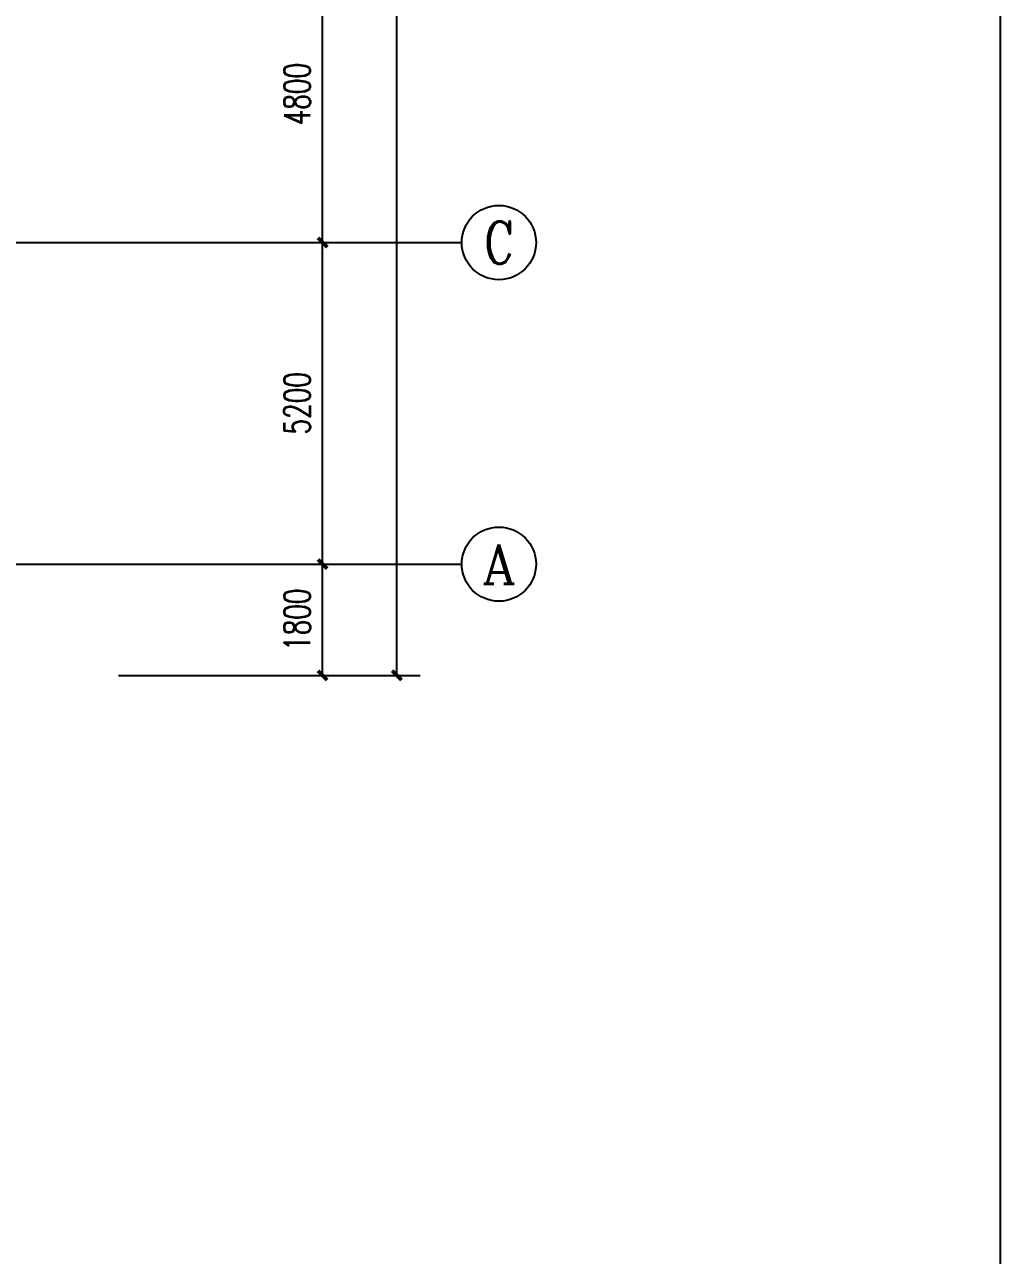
# Model space of a CAD drawing. Extents: x 0 to 2838408, y -923048 to 203859.
# Drawn here: x 2452850 to 2468623, y -697721 to -677817 of the extents above; entities that cross this region are included whole.
import ezdxf
from ezdxf.enums import TextEntityAlignment as Align

# ---------------------------------------------------------------- set-up
doc = ezdxf.new("R2010")
doc.units = 0
doc.header["$LTSCALE"] = 1000
for name, color, linetype in [('AXIS', 3, 'Continuous'), ('AXIS_TEXT', 7, 'Continuous'), ('DOTE', 8, 'Continuous'), ('XREF', 8, 'Continuous')]:
    doc.layers.add(name, color=color, linetype=linetype)
doc.styles.add('_TCH_AXIS', font='COMPLEX', dxfattribs={"bigfont": 'GBCBIG'})
doc.styles.add('A_DIM_T3', font='SIMPLEX', dxfattribs={"width": 0.7, "bigfont": 'HZ'})
doc.styles.add('COMPLEX', font='COMPLEX')
doc.dimstyles.new('_TCH_ARCH&&150', dxfattribs={"dimtxt": 420, "dimasz": 150, "dimexe": 375, "dimexo": 450, "dimgap": 202.5, "dimtad": 1, "dimdec": 0, "dimzin": 0, "dimdsep": 46, "dimtxsty": 'A_DIM_T3', "dimblk": 'ARCHTICK', "dimcen": 0.09, "dimclrt": 7, "dimazin": 2, "dimtfac": 1, "dimtdec": 0, "dimtix": 1, "dimtmove": 2, "dimatfit": 3, "dimfxl": 150, "dimtolj": 1, "dimtzin": 0, "dimarcsym": 0})

# ---------------------------------------------------------------- blocks, each defined once
blk = doc.blocks.new('_ArchTick')
at = {"color": 0, "linetype": 'ByBlock', "const_width": 0.4}
blk.add_lwpolyline([(-0.5, -0.5), (0.5, 0.5)], dxfattribs=at)
blk = doc.blocks.new('*D588')
at = {"layer": 'AXIS', "color": 0, "lineweight": -2, "transparency": 16777216}
for p, q in [((2454367, -608741), (2459242, -608741)), ((2458867, -688341), (2458867, -608741)), ((2454367, -688341), (2459242, -688341))]:
    blk.add_line(p, q, dxfattribs=at)
at = {"layer": 'Defpoints', "color": 0, "transparency": 16777216}
for p in [(2453917, -608741), (2458867, -608741), (2453917, -688341)]:
    blk.add_point(p, dxfattribs=at)
at = {"layer": 'AXIS', "color": 0, "lineweight": -2, "transparency": 16777216, "xscale": 150, "yscale": 150, "zscale": 150}
for p, rotation in [((2458867, -608741), 90), ((2458867, -688341), 270)]:
    blk.add_blockref('_ArchTick', p, dxfattribs=dict(at, rotation=rotation))
at = {"layer": 'AXIS', "color": 7, "transparency": 16777216, "insert": (2458454, -648541), "char_height": 420, "attachment_point": 5, "rotation": 90, "style": 'A_DIM_T3'}
blk.add_mtext('\\A1;79600', dxfattribs=at)
blk = doc.blocks.new('*D589')
at = {"layer": 'AXIS', "color": 0, "lineweight": -2, "transparency": 16777216}
for p, q in [((2454367, -686541), (2458042, -686541)), ((2457667, -688341), (2457667, -686541)), ((2454367, -688341), (2458042, -688341))]:
    blk.add_line(p, q, dxfattribs=at)
at = {"layer": 'Defpoints', "color": 0, "transparency": 16777216}
for p in [(2453917, -686541), (2457667, -686541), (2453917, -688341)]:
    blk.add_point(p, dxfattribs=at)
at = {"layer": 'AXIS', "color": 0, "lineweight": -2, "transparency": 16777216, "xscale": 150, "yscale": 150, "zscale": 150}
for p, rotation in [((2457667, -686541), 90), ((2457667, -688341), 270)]:
    blk.add_blockref('_ArchTick', p, dxfattribs=dict(at, rotation=rotation))
at = {"layer": 'AXIS', "color": 7, "transparency": 16777216, "insert": (2457254, -687441), "char_height": 420, "attachment_point": 5, "rotation": 90, "style": 'A_DIM_T3'}
blk.add_mtext('\\A1;1800', dxfattribs=at)
blk = doc.blocks.new('*D590')
at = {"layer": 'AXIS', "color": 0, "lineweight": -2, "transparency": 16777216}
for p, q in [((2454367, -681341), (2458042, -681341)), ((2457667, -686541), (2457667, -681341)), ((2454367, -686541), (2458042, -686541))]:
    blk.add_line(p, q, dxfattribs=at)
at = {"layer": 'Defpoints', "color": 0, "transparency": 16777216}
for p in [(2453917, -681341), (2457667, -681341), (2453917, -686541)]:
    blk.add_point(p, dxfattribs=at)
at = {"layer": 'AXIS', "color": 0, "lineweight": -2, "transparency": 16777216, "xscale": 150, "yscale": 150, "zscale": 150}
for p, rotation in [((2457667, -681341), 90), ((2457667, -686541), 270)]:
    blk.add_blockref('_ArchTick', p, dxfattribs=dict(at, rotation=rotation))
at = {"layer": 'AXIS', "color": 7, "transparency": 16777216, "insert": (2457254, -683941), "char_height": 420, "attachment_point": 5, "rotation": 90, "style": 'A_DIM_T3'}
blk.add_mtext('\\A1;5200', dxfattribs=at)
blk = doc.blocks.new('*D591')
at = {"layer": 'AXIS', "color": 0, "lineweight": -2, "transparency": 16777216}
for p, q in [((2454367, -676541), (2458042, -676541)), ((2457667, -681341), (2457667, -676541)), ((2454367, -681341), (2458042, -681341))]:
    blk.add_line(p, q, dxfattribs=at)
at = {"layer": 'Defpoints', "color": 0, "transparency": 16777216}
for p in [(2453917, -676541), (2457667, -676541), (2453917, -681341)]:
    blk.add_point(p, dxfattribs=at)
at = {"layer": 'AXIS', "color": 0, "lineweight": -2, "transparency": 16777216, "xscale": 150, "yscale": 150, "zscale": 150}
for p, rotation in [((2457667, -676541), 90), ((2457667, -681341), 270)]:
    blk.add_blockref('_ArchTick', p, dxfattribs=dict(at, rotation=rotation))
at = {"layer": 'AXIS', "color": 7, "transparency": 16777216, "insert": (2457254, -678941), "char_height": 420, "attachment_point": 5, "rotation": 90, "style": 'A_DIM_T3'}
blk.add_mtext('\\A1;4800', dxfattribs=at)
blk = doc.blocks.new('*D652')
at = {"layer": 'AXIS', "color": 0, "lineweight": -2, "transparency": 16777216}
for p, q in [((2454367, -608741), (2459242, -608741)), ((2458867, -688341), (2458867, -608741)), ((2454367, -688341), (2459242, -688341))]:
    blk.add_line(p, q, dxfattribs=at)
at = {"layer": 'Defpoints', "color": 0, "transparency": 16777216}
for p in [(2453917, -608741), (2458867, -608741), (2453917, -688341)]:
    blk.add_point(p, dxfattribs=at)
at = {"layer": 'AXIS', "color": 0, "lineweight": -2, "transparency": 16777216, "xscale": 150, "yscale": 150, "zscale": 150}
for p, rotation in [((2458867, -608741), 90), ((2458867, -688341), 270)]:
    blk.add_blockref('_ArchTick', p, dxfattribs=dict(at, rotation=rotation))
at = {"layer": 'AXIS', "color": 7, "transparency": 16777216, "insert": (2458454, -648541), "char_height": 420, "attachment_point": 5, "rotation": 90, "style": 'A_DIM_T3'}
blk.add_mtext('\\A1;79600', dxfattribs=at)
blk = doc.blocks.new('*D653')
at = {"layer": 'AXIS', "color": 0, "lineweight": -2, "transparency": 16777216}
for p, q in [((2454367, -686541), (2458042, -686541)), ((2457667, -688341), (2457667, -686541)), ((2454367, -688341), (2458042, -688341))]:
    blk.add_line(p, q, dxfattribs=at)
at = {"layer": 'Defpoints', "color": 0, "transparency": 16777216}
for p in [(2453917, -686541), (2457667, -686541), (2453917, -688341)]:
    blk.add_point(p, dxfattribs=at)
at = {"layer": 'AXIS', "color": 0, "lineweight": -2, "transparency": 16777216, "xscale": 150, "yscale": 150, "zscale": 150}
for p, rotation in [((2457667, -686541), 90), ((2457667, -688341), 270)]:
    blk.add_blockref('_ArchTick', p, dxfattribs=dict(at, rotation=rotation))
at = {"layer": 'AXIS', "color": 7, "transparency": 16777216, "insert": (2457254, -687441), "char_height": 420, "attachment_point": 5, "rotation": 90, "style": 'A_DIM_T3'}
blk.add_mtext('\\A1;1800', dxfattribs=at)
blk = doc.blocks.new('*D654')
at = {"layer": 'AXIS', "color": 0, "lineweight": -2, "transparency": 16777216}
for p, q in [((2454367, -681341), (2458042, -681341)), ((2457667, -686541), (2457667, -681341)), ((2454367, -686541), (2458042, -686541))]:
    blk.add_line(p, q, dxfattribs=at)
at = {"layer": 'Defpoints', "color": 0, "transparency": 16777216}
for p in [(2453917, -681341), (2457667, -681341), (2453917, -686541)]:
    blk.add_point(p, dxfattribs=at)
at = {"layer": 'AXIS', "color": 0, "lineweight": -2, "transparency": 16777216, "xscale": 150, "yscale": 150, "zscale": 150}
for p, rotation in [((2457667, -681341), 90), ((2457667, -686541), 270)]:
    blk.add_blockref('_ArchTick', p, dxfattribs=dict(at, rotation=rotation))
at = {"layer": 'AXIS', "color": 7, "transparency": 16777216, "insert": (2457254, -683941), "char_height": 420, "attachment_point": 5, "rotation": 90, "style": 'A_DIM_T3'}
blk.add_mtext('\\A1;5200', dxfattribs=at)
blk = doc.blocks.new('*D655')
at = {"layer": 'AXIS', "color": 0, "lineweight": -2, "transparency": 16777216}
for p, q in [((2454367, -676541), (2458042, -676541)), ((2457667, -681341), (2457667, -676541)), ((2454367, -681341), (2458042, -681341))]:
    blk.add_line(p, q, dxfattribs=at)
at = {"layer": 'Defpoints', "color": 0, "transparency": 16777216}
for p in [(2453917, -676541), (2457667, -676541), (2453917, -681341)]:
    blk.add_point(p, dxfattribs=at)
at = {"layer": 'AXIS', "color": 0, "lineweight": -2, "transparency": 16777216, "xscale": 150, "yscale": 150, "zscale": 150}
for p, rotation in [((2457667, -676541), 90), ((2457667, -681341), 270)]:
    blk.add_blockref('_ArchTick', p, dxfattribs=dict(at, rotation=rotation))
at = {"layer": 'AXIS', "color": 7, "transparency": 16777216, "insert": (2457254, -678941), "char_height": 420, "attachment_point": 5, "rotation": 90, "style": 'A_DIM_T3'}
blk.add_mtext('\\A1;4800', dxfattribs=at)
blk = doc.blocks.new('*D716')
at = {"layer": 'AXIS', "color": 0, "lineweight": -2, "transparency": 16777216}
for p, q in [((2454367, -608741), (2459242, -608741)), ((2458867, -688341), (2458867, -608741)), ((2454367, -688341), (2459242, -688341))]:
    blk.add_line(p, q, dxfattribs=at)
at = {"layer": 'Defpoints', "color": 0, "transparency": 16777216}
for p in [(2453917, -608741), (2458867, -608741), (2453917, -688341)]:
    blk.add_point(p, dxfattribs=at)
at = {"layer": 'AXIS', "color": 0, "lineweight": -2, "transparency": 16777216, "xscale": 150, "yscale": 150, "zscale": 150}
for p, rotation in [((2458867, -608741), 90), ((2458867, -688341), 270)]:
    blk.add_blockref('_ArchTick', p, dxfattribs=dict(at, rotation=rotation))
at = {"layer": 'AXIS', "color": 7, "transparency": 16777216, "insert": (2458454, -648541), "char_height": 420, "attachment_point": 5, "rotation": 90, "style": 'A_DIM_T3'}
blk.add_mtext('\\A1;79600', dxfattribs=at)
blk = doc.blocks.new('*D717')
at = {"layer": 'AXIS', "color": 0, "lineweight": -2, "transparency": 16777216}
for p, q in [((2454367, -686541), (2458042, -686541)), ((2457667, -688341), (2457667, -686541)), ((2454367, -688341), (2458042, -688341))]:
    blk.add_line(p, q, dxfattribs=at)
at = {"layer": 'Defpoints', "color": 0, "transparency": 16777216}
for p in [(2453917, -686541), (2457667, -686541), (2453917, -688341)]:
    blk.add_point(p, dxfattribs=at)
at = {"layer": 'AXIS', "color": 0, "lineweight": -2, "transparency": 16777216, "xscale": 150, "yscale": 150, "zscale": 150}
for p, rotation in [((2457667, -686541), 90), ((2457667, -688341), 270)]:
    blk.add_blockref('_ArchTick', p, dxfattribs=dict(at, rotation=rotation))
at = {"layer": 'AXIS', "color": 7, "transparency": 16777216, "insert": (2457254, -687441), "char_height": 420, "attachment_point": 5, "rotation": 90, "style": 'A_DIM_T3'}
blk.add_mtext('\\A1;1800', dxfattribs=at)
blk = doc.blocks.new('*D718')
at = {"layer": 'AXIS', "color": 0, "lineweight": -2, "transparency": 16777216}
for p, q in [((2454367, -681341), (2458042, -681341)), ((2457667, -686541), (2457667, -681341)), ((2454367, -686541), (2458042, -686541))]:
    blk.add_line(p, q, dxfattribs=at)
at = {"layer": 'Defpoints', "color": 0, "transparency": 16777216}
for p in [(2453917, -681341), (2457667, -681341), (2453917, -686541)]:
    blk.add_point(p, dxfattribs=at)
at = {"layer": 'AXIS', "color": 0, "lineweight": -2, "transparency": 16777216, "xscale": 150, "yscale": 150, "zscale": 150}
for p, rotation in [((2457667, -681341), 90), ((2457667, -686541), 270)]:
    blk.add_blockref('_ArchTick', p, dxfattribs=dict(at, rotation=rotation))
at = {"layer": 'AXIS', "color": 7, "transparency": 16777216, "insert": (2457254, -683941), "char_height": 420, "attachment_point": 5, "rotation": 90, "style": 'A_DIM_T3'}
blk.add_mtext('\\A1;5200', dxfattribs=at)
blk = doc.blocks.new('*D719')
at = {"layer": 'AXIS', "color": 0, "lineweight": -2, "transparency": 16777216}
for p, q in [((2454367, -676541), (2458042, -676541)), ((2457667, -681341), (2457667, -676541)), ((2454367, -681341), (2458042, -681341))]:
    blk.add_line(p, q, dxfattribs=at)
at = {"layer": 'Defpoints', "color": 0, "transparency": 16777216}
for p in [(2453917, -676541), (2457667, -676541), (2453917, -681341)]:
    blk.add_point(p, dxfattribs=at)
at = {"layer": 'AXIS', "color": 0, "lineweight": -2, "transparency": 16777216, "xscale": 150, "yscale": 150, "zscale": 150}
for p, rotation in [((2457667, -676541), 90), ((2457667, -681341), 270)]:
    blk.add_blockref('_ArchTick', p, dxfattribs=dict(at, rotation=rotation))
at = {"layer": 'AXIS', "color": 7, "transparency": 16777216, "insert": (2457254, -678941), "char_height": 420, "attachment_point": 5, "rotation": 90, "style": 'A_DIM_T3'}
blk.add_mtext('\\A1;4800', dxfattribs=at)
blk = doc.blocks.new('_AXISO')
at = {"color": 0}
blk.add_circle((0, 0), 0.5, dxfattribs=at)
at = {"layer": 'AXIS_TEXT', "color": 0, "style": 'COMPLEX', "width": 1.041667}
blk.add_attdef('A', text='', height=0.56, dxfattribs=at).set_placement((-0.25, -0.28), (0.25, -0.28), align=Align.FIT)
blk = doc.blocks.new('*D780')
at = {"layer": 'AXIS', "color": 0, "lineweight": -2, "transparency": 16777216}
for p, q in [((2454367, -608741), (2459242, -608741)), ((2458867, -688341), (2458867, -608741)), ((2454367, -688341), (2459242, -688341))]:
    blk.add_line(p, q, dxfattribs=at)
at = {"layer": 'Defpoints', "color": 0, "transparency": 16777216}
for p in [(2453917, -608741), (2458867, -608741), (2453917, -688341)]:
    blk.add_point(p, dxfattribs=at)
at = {"layer": 'AXIS', "color": 0, "lineweight": -2, "transparency": 16777216, "xscale": 150, "yscale": 150, "zscale": 150}
for p, rotation in [((2458867, -608741), 90), ((2458867, -688341), 270)]:
    blk.add_blockref('_ArchTick', p, dxfattribs=dict(at, rotation=rotation))
at = {"layer": 'AXIS', "color": 7, "transparency": 16777216, "insert": (2458454, -648541), "char_height": 420, "attachment_point": 5, "rotation": 90, "style": 'A_DIM_T3'}
blk.add_mtext('\\A1;79600', dxfattribs=at)
blk = doc.blocks.new('*D781')
at = {"layer": 'AXIS', "color": 0, "lineweight": -2, "transparency": 16777216}
for p, q in [((2454367, -686541), (2458042, -686541)), ((2457667, -688341), (2457667, -686541)), ((2454367, -688341), (2458042, -688341))]:
    blk.add_line(p, q, dxfattribs=at)
at = {"layer": 'Defpoints', "color": 0, "transparency": 16777216}
for p in [(2453917, -686541), (2457667, -686541), (2453917, -688341)]:
    blk.add_point(p, dxfattribs=at)
at = {"layer": 'AXIS', "color": 0, "lineweight": -2, "transparency": 16777216, "xscale": 150, "yscale": 150, "zscale": 150}
for p, rotation in [((2457667, -686541), 90), ((2457667, -688341), 270)]:
    blk.add_blockref('_ArchTick', p, dxfattribs=dict(at, rotation=rotation))
at = {"layer": 'AXIS', "color": 7, "transparency": 16777216, "insert": (2457254, -687441), "char_height": 420, "attachment_point": 5, "rotation": 90, "style": 'A_DIM_T3'}
blk.add_mtext('\\A1;1800', dxfattribs=at)
blk = doc.blocks.new('*D782')
at = {"layer": 'AXIS', "color": 0, "lineweight": -2, "transparency": 16777216}
for p, q in [((2454367, -681341), (2458042, -681341)), ((2457667, -686541), (2457667, -681341)), ((2454367, -686541), (2458042, -686541))]:
    blk.add_line(p, q, dxfattribs=at)
at = {"layer": 'Defpoints', "color": 0, "transparency": 16777216}
for p in [(2453917, -681341), (2457667, -681341), (2453917, -686541)]:
    blk.add_point(p, dxfattribs=at)
at = {"layer": 'AXIS', "color": 0, "lineweight": -2, "transparency": 16777216, "xscale": 150, "yscale": 150, "zscale": 150}
for p, rotation in [((2457667, -681341), 90), ((2457667, -686541), 270)]:
    blk.add_blockref('_ArchTick', p, dxfattribs=dict(at, rotation=rotation))
at = {"layer": 'AXIS', "color": 7, "transparency": 16777216, "insert": (2457254, -683941), "char_height": 420, "attachment_point": 5, "rotation": 90, "style": 'A_DIM_T3'}
blk.add_mtext('\\A1;5200', dxfattribs=at)
blk = doc.blocks.new('*D783')
at = {"layer": 'AXIS', "color": 0, "lineweight": -2, "transparency": 16777216}
for p, q in [((2454367, -676541), (2458042, -676541)), ((2457667, -681341), (2457667, -676541)), ((2454367, -681341), (2458042, -681341))]:
    blk.add_line(p, q, dxfattribs=at)
at = {"layer": 'Defpoints', "color": 0, "transparency": 16777216}
for p in [(2453917, -676541), (2457667, -676541), (2453917, -681341)]:
    blk.add_point(p, dxfattribs=at)
at = {"layer": 'AXIS', "color": 0, "lineweight": -2, "transparency": 16777216, "xscale": 150, "yscale": 150, "zscale": 150}
for p, rotation in [((2457667, -676541), 90), ((2457667, -681341), 270)]:
    blk.add_blockref('_ArchTick', p, dxfattribs=dict(at, rotation=rotation))
at = {"layer": 'AXIS', "color": 7, "transparency": 16777216, "insert": (2457254, -678941), "char_height": 420, "attachment_point": 5, "rotation": 90, "style": 'A_DIM_T3'}
blk.add_mtext('\\A1;4800', dxfattribs=at)
blk = doc.blocks.new('4F1')
at = {"layer": 'AXIS'}
for p, q in [((2453916.7, -681341.3), (2459916.7, -681341.3)), ((2453916.7, -686541.3), (2459916.7, -686541.3))]:
    blk.add_line(p, q, dxfattribs=at)
at = {"layer": 'Defpoints', "color": 250}
blk.add_lwpolyline([(2326685.8, -710986.4), (2468623.3, -710986.4), (2468623.3, -637869.7), (2326685.8, -637869.7)], close=True, dxfattribs=at)
at = {"layer": 'DOTE'}
for p, q in [((2343216.7, -681341.3), (2453916.7, -681341.3)), ((2343216.7, -686541.3), (2453916.7, -686541.3)), ((2343216.7, -686541.3), (2453916.7, -686541.3))]:
    blk.add_line(p, q, dxfattribs=at)
at = {"layer": 'AXIS'}
ref = blk.add_blockref('_AXISO', (2460516.7, -681341.3), dxfattribs=dict(at, xscale=1200, yscale=1200, zscale=1200))
ref.add_attrib('A', 'C', dxfattribs={"layer": 'AXIS_TEXT', "height": 683.5, "style": '_TCH_AXIS'}).set_placement((2460272.6, -681683.1), (2460760.9, -681683.1), align=Align.FIT)
ref = blk.add_blockref('_AXISO', (2460516.7, -686541.3), dxfattribs=dict(at, xscale=1200, yscale=1200, zscale=1200))
ref.add_attrib('A', 'A', dxfattribs={"layer": 'AXIS_TEXT', "height": 637.8, "style": '_TCH_AXIS'}).set_placement((2460243.4, -686860.2), (2460790.1, -686860.2), align=Align.FIT)
for p1, p2, distance, picture, middle in [((2453916.7, -688341.3), (2453916.7, -608741.3), -4950, '*D588', (2458454.2, -648541.3)), ((2453916.7, -688341.3), (2453916.7, -608741.3), -4950, '*D652', (2458454.2, -648541.3)), ((2453916.7, -688341.3), (2453916.7, -608741.3), -4950, '*D716', (2458454.2, -648541.3)), ((2453916.7, -688341.3), (2453916.7, -608741.3), -4950, '*D780', (2458454.2, -648541.3)), ((2453916.7, -681341.3), (2453916.7, -676541.3), -3750, '*D591', (2457254.2, -678941.3)), ((2453916.7, -681341.3), (2453916.7, -676541.3), -3750, '*D655', (2457254.2, -678941.3)), ((2453916.7, -681341.3), (2453916.7, -676541.3), -3750, '*D719', (2457254.2, -678941.3)), ((2453916.7, -681341.3), (2453916.7, -676541.3), -3750, '*D783', (2457254.2, -678941.3)), ((2453916.7, -686541.3), (2453916.7, -681341.3), -3750, '*D590', (2457254.2, -683941.3)), ((2453916.7, -686541.3), (2453916.7, -681341.3), -3750, '*D654', (2457254.2, -683941.3)), ((2453916.7, -686541.3), (2453916.7, -681341.3), -3750, '*D718', (2457254.2, -683941.3)), ((2453916.7, -686541.3), (2453916.7, -681341.3), -3750, '*D782', (2457254.2, -683941.3)), ((2453916.7, -688341.3), (2453916.7, -686541.3), -3750, '*D589', (2457254.2, -687441.3)), ((2453916.7, -688341.3), (2453916.7, -686541.3), -3750, '*D653', (2457254.2, -687441.3)), ((2453916.7, -688341.3), (2453916.7, -686541.3), -3750, '*D717', (2457254.2, -687441.3)), ((2453916.7, -688341.3), (2453916.7, -686541.3), -3750, '*D781', (2457254.2, -687441.3))]:
    dim = blk.add_aligned_dim(p1=p1, p2=p2, distance=distance, dimstyle='_TCH_ARCH&&150', dxfattribs=at)
    dim.commit()
    dim.dimension.update_dxf_attribs({"geometry": picture, "text_midpoint": middle})

msp = doc.modelspace()

# ---------------------------------------------------------------- block references
at = {"layer": 'XREF'}
msp.add_blockref('4F1', (0, 0), dxfattribs=at)

doc.saveas('drawing.dxf')
